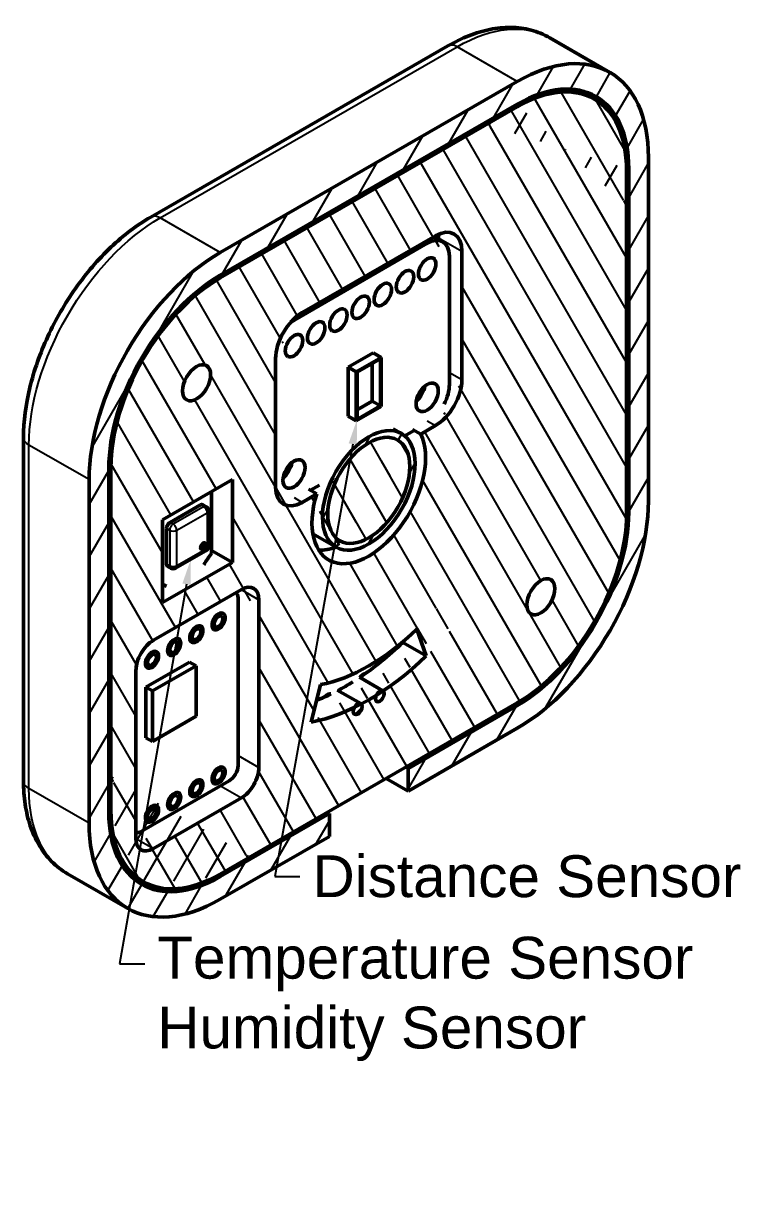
# Model space of a CAD drawing. Header units: inches. Extents: x 0.9 to 14.9, y -1.6 to 10.6.
# Drawn here: x 1.38 to 4.81, y 0.11 to 5.73 of the extents above; entities that cross this region are included whole.
import ezdxf
from ezdxf import colors
from ezdxf.entities.mleader import LeaderData, LeaderLine
from ezdxf.math import Vec2, Vec3

# ---------------------------------------------------------------- set-up
doc = ezdxf.new("R2010")
doc.units = ezdxf.units.IN
doc.header["$LTSCALE"] = 0.75
doc.header["$MEASUREMENT"] = 0
for name, color, linetype, lineweight in [('Annotations', 7, 'Continuous', 25), ('Hatching', 7, 'Continuous', 25), ('Visible', 7, 'Continuous', 50), ('Visible Narrow', 7, 'Continuous', 25)]:
    doc.layers.add(name, color=color, linetype=linetype, lineweight=lineweight)
doc.styles.get("Standard").update_dxf_attribs({"font": 'arial.ttf'})
pattern_1 = [(59.99999999999999, (0, 0), (-0.1082531754730548, 0.06250000000000001), [])]
pattern_2 = [(120, (0, 0), (-0.1082531754730548, -0.06250000000000001), [])]

msp = doc.modelspace()

# ---------------------------------------------------------------- hatches: boundary and pattern name
at = {"layer": 'Hatching'}
h = msp.add_hatch(dxfattribs=at)
h.set_pattern_fill('ANSI31', color=256, angle=15, style=0)
h.set_pattern_definition(pattern_1)
edge = h.paths.add_edge_path(flags=0)
edge.add_ellipse((3.741729238105797, 4.734109121836893), major_axis=(0.3757476789982707, 0.6524963864674804), ratio=0.5780931159159791, start_angle=1.1368683772161603e-13, end_angle=44.88920666856842, ccw=False)
edge.add_ellipse((3.741729238105794, 4.734109121836891), major_axis=(0.3757476789982722, 0.6524963864674831), ratio=0.578093115915979, start_angle=-45.11079333143152, end_angle=0, ccw=False)
edge.add_line((4.274147237719921, 5.040708256729607), (4.274147237718967, 3.399176628109307))
edge.add_ellipse((3.741729238105797, 3.092577493216045), major_axis=(-0.3757476789980997, -0.6524963864675777), ratio=0.5780931159158107, start_angle=44.88920666855972, end_angle=134.889206668645, ccw=False)
edge.add_line((3.741729238105797, 2.477003132483227), (3.219750807110915, 2.176415745333879))
edge.add_line((3.219750807110915, 2.176415745333879), (3.219750807110914, 2.067784975792793))
edge.add_line((3.219750807110915, 2.067784975792793), (3.741729238104999, 2.3683723629426))
edge.add_ellipse((3.741729238105797, 3.092577493216045), major_axis=(0.442056092938941, 0.7676428076089147), ratio=0.578093115915811, start_angle=224.8892066684867, end_angle=314.8892066685597)
edge.add_line((4.368103355298699, 3.453282357795814), (4.368103355297912, 5.094813986417117))
edge.add_ellipse((3.741729238105796, 4.734109121836891), major_axis=(0.4420560929391427, 0.7676428076088018), ratio=0.5780931159159789, start_angle=314.8892066686572, end_angle=360.0000000000001)
edge.add_ellipse((3.741729238105797, 4.734109121836894), major_axis=(0.4420560929391404, 0.7676428076087997), ratio=0.5780931159159792, start_angle=5.13501652410393e-14, end_angle=44.88920666856833)
edge.add_line((3.741729238105801, 5.458314252110796), (2.321947905801105, 4.640716559063772))
edge.add_ellipse((2.321947905801467, 3.916511428789658), major_axis=(-0.4420560929389407, -0.7676428076089147), ratio=0.5780931159158107, start_angle=224.8892066685929, end_angle=314.8892066685598)
edge.add_line((1.695573788608567, 3.555806564209888), (1.695573788608194, 1.914274935589256))
edge.add_ellipse((2.321947905801467, 2.27497980016881), major_axis=(-0.4420560929391409, -0.7676428076087987), ratio=0.5780931159159788, start_angle=314.8892066685512, end_angle=360.0000000000002)
edge.add_ellipse((2.321947905801467, 2.274979800168806), major_axis=(-0.4420560929391392, -0.7676428076087969), ratio=0.5780931159159791, start_angle=2.200721367473122e-14, end_angle=44.88920666856841)
edge.add_line((2.321947905801464, 1.550774669894907), (2.843926336795175, 1.851362057044931))
edge.add_line((2.843926336795175, 1.851362057044931), (2.843926336795175, 1.959992826586017))
edge.add_line((2.843926336795175, 1.959992826586017), (2.321947905801091, 1.659405439436209))
edge.add_ellipse((2.321947905801468, 2.274979800168812), major_axis=(-0.3757476789982711, -0.6524963864674814), ratio=0.5780931159159791, start_angle=2.8421709430404007e-13, end_angle=44.88920666852812, ccw=False)
edge.add_ellipse((2.321947905801468, 2.27497980016881), major_axis=(-0.3757476789982697, -0.652496386467481), ratio=0.5780931159159792, start_angle=-45.11079333143181, end_angle=0, ccw=False)
edge.add_line((1.789529906187345, 1.968380665276098), (1.789529906187135, 3.609912293897064))
edge.add_ellipse((2.321947905801468, 3.916511428789658), major_axis=(0.3757476789981001, 0.6524963864675786), ratio=0.5780931159158107, start_angle=44.88920666855972, end_angle=134.8892066685205, ccw=False)
edge.add_line((2.321947905801468, 4.532085789522476), (3.7417292381058, 5.34968348256971))
h = msp.add_hatch(dxfattribs=at)
h.set_pattern_fill('ANSI31', color=256, angle=75.00000000000001, style=0)
h.set_pattern_definition(pattern_2)
edge = h.paths.add_edge_path(flags=0)
edge.add_ellipse((2.321947905801468, 3.916511428789657), major_axis=(-0.3683800774491179, -0.6397023396740965), ratio=0.5780931159158108, start_angle=224.8892066685597, end_angle=314.8892066685597)
edge.add_line((1.799969474807384, 3.615924041639849), (1.79996947480701, 1.974392413019217))
edge.add_ellipse((2.321947905801469, 2.27497980016881), major_axis=(-0.3683800774492849, -0.6397023396740001), ratio=0.5780931159159792, start_angle=314.8892066685444, end_angle=360.0000000000001)
edge.add_ellipse((2.321947905801468, 2.274979800168811), major_axis=(-0.3683800774492842, -0.6397023396740023), ratio=0.5780931159159792, start_angle=360, end_angle=404.8892066685682)
edge.add_line((2.321947905801465, 1.671475524940557), (3.741729238104999, 2.489073217988251))
edge.add_ellipse((3.741729238105797, 3.092577493216045), major_axis=(0.3683800774491179, 0.6397023396740965), ratio=0.5780931159158108, start_angle=224.8892066684722, end_angle=314.8892066685597)
edge.add_line((4.263707669099881, 3.393164880365853), (4.263707669099094, 5.034696508987155))
edge.add_ellipse((3.741729238105798, 4.734109121836893), major_axis=(0.3683800774492846, 0.6397023396739996), ratio=0.5780931159159791, start_angle=314.8892066686715, end_angle=360.0000000000001)
edge.add_ellipse((3.741729238105796, 4.734109121836889), major_axis=(0.3683800774492849, 0.639702339674004), ratio=0.5780931159159792, start_angle=359.9999999999999, end_angle=404.8892066685681)
edge.add_line((3.7417292381058, 5.337613397065146), (2.321947905801468, 4.520015704017911))
edge = h.paths.add_edge_path(flags=0)
edge.add_line((2.586695366001298, 3.520987469644999), (2.586695366001301, 4.134147813276902))
edge.add_ellipse((2.713640520419545, 4.207250665831459), major_axis=(0.08959003483562511, 0.1555756090087397), ratio=0.5780931159158109, start_angle=44.88920666855961, end_angle=134.889206668343, ccw=False)
edge.add_line((2.713640520419545, 4.354022905566969), (3.35003662348705, 4.720499047980293))
edge.add_ellipse((3.350036623487721, 4.573726808244396), major_axis=(0.08959003483566569, 0.1555756090087167), ratio=0.5780931159159792, start_angle=1.1368683772161603e-13, end_angle=44.88920666887128, ccw=False)
edge.add_ellipse((3.350036623487721, 4.573726808244396), major_axis=(0.08959003483566556, 0.1555756090087168), ratio=0.5780931159159788, start_angle=314.88920666856814, end_angle=360, ccw=False)
edge.add_line((3.476981777905519, 4.646829660799207), (3.476981777904808, 4.033669317167711))
edge.add_ellipse((3.35003662348772, 3.96056646461249), major_axis=(-0.0895900348356254, -0.1555756090087402), ratio=0.5780931159158106, start_angle=44.88920666855972, end_angle=134.8892066688628, ccw=False)
edge.add_line((3.35003662348772, 3.813794224876979), (3.280424496162252, 3.773707266826917))
edge.add_ellipse((3.031838571953632, 3.504544461002852), major_axis=(-0.191557640273628, -0.3326452166304798), ratio=0.578093115915979, start_angle=2.2737367544323206e-13, end_angle=158.56359709468, ccw=False)
edge.add_ellipse((3.031838571953632, 3.504544461002852), major_axis=(-0.1915576402736273, -0.33264521663048), ratio=0.5780931159159791, start_angle=-68.78518375736172, end_angle=0, ccw=False)
edge.add_line((2.78325264774436, 3.48740504051448), (2.713640520419059, 3.447318082464322))
edge.add_ellipse((2.713640520419545, 3.594090322199553), major_axis=(-0.08959003483566574, -0.1555756090087168), ratio=0.5780931159159793, start_angle=0, end_angle=44.88920666834929, ccw=False)
edge.add_ellipse((2.713640520419545, 3.594090322199553), major_axis=(-0.08959003483566558, -0.1555756090087168), ratio=0.5780931159159789, start_angle=314.889206668367, end_angle=359.9999999999999, ccw=False)
h.paths.add_polyline_path([(2.379903382261458, 3.160466200170787), (2.045837182691764, 2.968090270244941), (2.045837182691766, 3.364370001231427), (2.37990338226146, 3.556745931157273)], flags=0)
edge = h.paths.add_edge_path(flags=0)
edge.add_line((2.423018798794824, 2.035493055810119), (2.002721766158388, 1.793460091677093))
edge.add_ellipse((2.002721766158668, 1.890020775713452), major_axis=(-0.05894081239188505, -0.1023523743478395), ratio=0.5780931159159793, start_angle=-1.1368683772161603e-13, end_angle=44.889206668376005, ccw=False)
edge.add_ellipse((2.002721766158668, 1.890020775713451), major_axis=(-0.0589408123918846, -0.102352374347839), ratio=0.5780931159159793, start_angle=-45.11079333143198, end_angle=1.1368683772161603e-13, ccw=False)
edge.add_line((1.919205217199591, 1.841926793769497), (1.919205217199338, 2.643864280515056))
edge.add_ellipse((2.002721766158668, 2.691958262458866), major_axis=(0.05894081239185856, 0.1023523743478549), ratio=0.5780931159158107, start_angle=44.88920666855961, end_angle=134.8892066683709, ccw=False)
edge.add_line((2.002721766158668, 2.788518946495387), (2.423018798794828, 3.030551910628572))
edge.add_ellipse((2.423018798795229, 2.93399122659182), major_axis=(0.05894081239188525, 0.1023523743478398), ratio=0.5780931159159794, start_angle=-1.1368683772161603e-13, end_angle=44.88920666884371, ccw=False)
edge.add_ellipse((2.423018798795229, 2.93399122659182), major_axis=(0.05894081239188579, 0.1023523743478401), ratio=0.5780931159159797, start_angle=-45.11079333143158, end_angle=0, ccw=False)
edge.add_line((2.506535347754308, 2.982085208535775), (2.506535347753878, 2.180147721790609))
edge.add_ellipse((2.423018798795229, 2.132053739846405), major_axis=(-0.05894081239185888, -0.1023523743478556), ratio=0.5780931159158107, start_angle=44.889206668281474, end_angle=134.889206668837, ccw=False)
edge = h.paths.add_edge_path(flags=0)
edge.add_ellipse((3.854095628522566, 2.996329193735495), major_axis=(-0.04732472504288853, -0.08218071276813915), ratio=0.5780931159159787, start_angle=6.252776074688882e-13, end_angle=134.8892066685684, ccw=False)
edge.add_ellipse((3.854095628522567, 2.996329193735495), major_axis=(-0.04732472504288839, -0.08218071276813894), ratio=0.5780931159159793, start_angle=-180, end_angle=2.8421709430404007e-13, ccw=False)
edge.add_ellipse((3.854095628522566, 2.996329193735494), major_axis=(0.04732472504288917, 0.08218071276813976), ratio=0.5780931159159792, start_angle=314.88920666856876, end_angle=359.9999999999997, ccw=False)
edge = h.paths.add_edge_path(flags=0)
edge.add_ellipse((2.209111938676012, 4.018643984592839), major_axis=(-0.04732472504288853, -0.08218071276813915), ratio=0.5780931159159787, start_angle=1.1368683772161603e-13, end_angle=134.8892066685683, ccw=False)
edge.add_ellipse((2.209111938676012, 4.018643984592839), major_axis=(-0.04732472504288829, -0.08218071276813908), ratio=0.5780931159159789, start_angle=180, end_angle=359.99999999999994, ccw=False)
edge.add_ellipse((2.209111938676012, 4.018643984592839), major_axis=(0.04732472504288861, 0.08218071276813953), ratio=0.5780931159159791, start_angle=314.88920666856836, end_angle=360, ccw=False)
edge = h.paths.add_edge_path(flags=0)
edge.add_ellipse((3.031838571953631, 3.504544461002861), major_axis=(-0.6109906468757098, -1.061002400107465), ratio=0.578093115915775, start_angle=49.439202840465214, end_angle=63.405735567009685, ccw=False)
edge.add_ellipse((3.031838571953666, 3.50454446100291), major_axis=(-0.6109906468757885, -1.061002400107518), ratio=0.5780931159157496, start_angle=47.26146818260611, end_angle=49.43920284046601, ccw=False)
edge.add_ellipse((3.031838571953636, 3.504544461002873), major_axis=(-0.6109906468757198, -1.061002400107476), ratio=0.578093115915773, start_angle=42.516945154523626, end_angle=47.26146818260497, ccw=False)
edge.add_ellipse((3.031838571953701, 3.504544461002865), major_axis=(-0.6109906468758047, -1.061002400107463), ratio=0.578093115915735, start_angle=40.33921049666242, end_angle=42.51694515452567, ccw=False)
edge.add_ellipse((3.031838571953631, 3.504544461002842), major_axis=(-0.6109906468756964, -1.061002400107444), ratio=0.5780931159157755, start_angle=26.372677770116525, end_angle=40.33921049666009, ccw=False)
edge.add_line((2.756896188130856, 2.397068798638037), (2.801419666410937, 2.576410709386407))
edge.add_ellipse((3.031838571953632, 3.504544461002851), major_axis=(0.5120483076543522, 0.8891862521469193), ratio=0.5780931159157753, start_angle=206.3726758876221, end_angle=243.4057374494526)
edge.add_line((3.262257477495688, 2.84178955515533), (3.306780955776262, 2.713726376280121))
h = msp.add_hatch(dxfattribs=at)
h.set_pattern_fill('ANSI31', color=256, angle=-15, style=0)
h.set_pattern_definition([(30, (0, 0), (-0.06250000000000001, 0.1082531754730548), [])])
h.paths.add_polyline_path([(3.091552904458778, 4.140021916220462), (2.972124239447331, 4.071247522040585), (2.97212423944733, 3.836605059831842), (3.091552904458776, 3.905379454011718)], flags=0)
h.paths.add_polyline_path([(2.976300066895284, 4.068824186935958), (3.087377077010825, 4.132789182921438), (3.087377077010824, 3.907802789116345), (2.976300066895283, 3.843837793130866)], flags=0)
h = msp.add_hatch(dxfattribs=at)
h.set_pattern_fill('ANSI31', color=256, angle=15, style=0)
h.set_pattern_definition(pattern_1)
edge = h.paths.add_edge_path(flags=0)
edge.add_ellipse((3.031838571953633, 3.504544461002852), major_axis=(-0.1561931528384967, -0.2712337920217755), ratio=0.5780931159159793, start_angle=314.8892066685684, end_angle=360.0000000000002)
edge.add_ellipse((3.031838571953633, 3.504544461002852), major_axis=(-0.1561931528384963, -0.2712337920217761), ratio=0.5780931159159791, start_angle=3.633266408564102e-14, end_angle=180)
edge.add_ellipse((3.031838571953633, 3.504544461002852), major_axis=(0.1561931528384963, 0.271233792021776), ratio=0.5780931159159791, start_angle=2.0761522334652e-14, end_angle=134.8892066685683)
edge = h.paths.add_edge_path(flags=0)
edge.add_ellipse((3.031838571953632, 3.504544461002852), major_axis=(0.1385109091209309, 0.240528079717424), ratio=0.5780931159159782, start_angle=89.5946267721871, end_angle=134.8892066685683, ccw=False)
edge.add_ellipse((3.031838571953633, 3.504544461002852), major_axis=(0.1385109091209311, 0.2405280797174238), ratio=0.5780931159159789, start_angle=0.18378656491591983, end_angle=89.59462677218721, ccw=False)
edge.add_ellipse((3.031838571952177, 3.504544461000309), major_axis=(0.1385109091223922, 0.2405280797199638), ratio=0.5780931159159823, start_angle=2.3874235921539366e-12, end_angle=0.18378656491620404, ccw=False)
edge.add_ellipse((3.031838571953624, 3.504544461002852), major_axis=(0.1385109091209392, 0.2405280797174243), ratio=0.578093115915981, start_angle=350.6148279071636, end_angle=359.99999999999994, ccw=False)
edge.add_ellipse((3.031838571953633, 3.504544461002852), major_axis=(-0.1385109091209311, -0.2405280797174238), ratio=0.5780931159159791, start_angle=9.385172092836797, end_angle=170.6148279071636, ccw=False)
edge.add_ellipse((3.03183857195364, 3.50454446100285), major_axis=(-0.138510909120941, -0.2405280797174201), ratio=0.5780931159159763, start_angle=1.4779288903810084e-12, end_angle=9.38517209283799, ccw=False)
edge.add_ellipse((3.031838571953633, 3.504544461002852), major_axis=(-0.1385109091209311, -0.2405280797174245), ratio=0.5780931159159796, start_angle=314.8892066685683, end_angle=360, ccw=False)
h = msp.add_hatch(dxfattribs=at)
h.set_pattern_fill('ANSI31', color=256, angle=75.00000000000001, style=0)
h.set_pattern_definition(pattern_2)
edge = h.paths.add_edge_path(flags=0)
edge.add_ellipse((3.031838571953633, 3.504544461002852), major_axis=(-0.1385109091209312, -0.2405280797174234), ratio=0.5780931159159798, start_angle=314.8892066685684, end_angle=360.0000000000002)
edge.add_ellipse((3.031838571953635, 3.50454446100284), major_axis=(-0.1385109091209324, -0.2405280797174121), ratio=0.5780931159159765, start_angle=2.926491180150529e-14, end_angle=9.385172092836958)
edge.add_ellipse((3.031838571953633, 3.504544461002852), major_axis=(0.138510909120931, 0.2405280797174238), ratio=0.5780931159159794, start_angle=189.3851720928368, end_angle=350.6148279071637)
edge.add_ellipse((3.031838571953627, 3.504544461002856), major_axis=(0.1385109091209402, 0.2405280797174184), ratio=0.5780931159159812, start_angle=350.614827907165, end_angle=360.0000000000015)
edge.add_ellipse((3.031838571965804, 3.50454446102403), major_axis=(0.1385109091087599, 0.2405280796962458), ratio=0.5780931159159824, start_angle=2.341192944326355e-14, end_angle=0.1837865649317544)
edge.add_ellipse((3.031838571953633, 3.504544461002852), major_axis=(-0.1385109091209311, -0.240528079717424), ratio=0.5780931159159791, start_angle=180.1837865649157, end_angle=269.5946267721872)
edge.add_ellipse((3.031838571953632, 3.504544461002852), major_axis=(-0.1385109091209311, -0.2405280797174243), ratio=0.5780931159159782, start_angle=269.5946267721872, end_angle=314.8892066685684)
h = msp.add_hatch(dxfattribs=at)
h.set_pattern_fill('ANSI31', color=256, angle=90, style=0)
h.set_pattern_definition([(135, (0, 0), (-0.08838834764831845, -0.08838834764831845), [])])
edge = h.paths.add_edge_path(flags=0)
edge.add_ellipse((3.084871580542649, 2.521288992959367), major_axis=(-0.01473520309797236, -0.0255880935869614), ratio=0.5780931159159809, start_angle=314.8892066685701, end_angle=359.9999999999982)
edge.add_ellipse((3.084871580542647, 2.521288992959366), major_axis=(-0.01473520309797111, -0.02558809358695999), ratio=0.5780931159159787, start_angle=359.9999999999992, end_angle=536.3549814551047)
edge.add_ellipse((3.084871580542562, 2.521288992959223), major_axis=(0.01473520309805421, 0.0255880935871041), ratio=0.5780931159159823, start_angle=356.3549814551173, end_angle=359.999999999991)
edge.add_ellipse((3.084871580542647, 2.521288992959366), major_axis=(0.01473520309797132, 0.02558809358695976), ratio=0.5780931159159783, start_angle=1.444223397404242e-13, end_angle=100.3456895679757)
edge.add_ellipse((3.084871580542646, 2.521288992959366), major_axis=(-0.01473520309797051, -0.02558809358695794), ratio=0.5780931159159897, start_angle=280.3456895679741, end_angle=314.8892066685696)
h = msp.add_hatch(dxfattribs=at)
h.set_pattern_fill('ANSI31', color=256, style=0)
h.set_pattern_definition([(45, (0, 0), (-0.08838834764831845, 0.08838834764831845), [])])
edge = h.paths.add_edge_path(flags=0)
edge.add_ellipse((2.978805563364619, 2.460209635890545), major_axis=(-0.01473520309797236, -0.0255880935869614), ratio=0.5780931159159809, start_angle=314.8892066685708, end_angle=359.9999999999982)
edge.add_ellipse((2.978805563364618, 2.460209635890543), major_axis=(-0.0147352030979713, -0.02558809358695988), ratio=0.5780931159159785, start_angle=359.9999999999992, end_angle=529.4327237690532)
edge.add_ellipse((2.97880556336462, 2.460209635890547), major_axis=(0.01473520309796916, 0.02558809358695641), ratio=0.5780931159159823, start_angle=349.4327237690515, end_angle=359.9999999999999)
edge.add_ellipse((2.978805563364618, 2.460209635890544), major_axis=(0.01473520309797132, 0.02558809358695955), ratio=0.578093115915978, start_angle=359.9999999999999, end_angle=453.4234318821418)
edge.add_ellipse((2.978805563364619, 2.460209635890544), major_axis=(-0.01473520309797175, -0.02558809358696084), ratio=0.578093115915974, start_angle=273.4234318821415, end_angle=314.8892066685681)

# ---------------------------------------------------------------- linework, layer by layer
at = {"layer": 'Visible', "extrusion": (0.7071067811862327, -0.4071957137925151, 0.5780931159159823)}
for p, q in [((1.990276240083404, 4.810601019024034, 1.559835637677523), (3.410057572389633, 5.628198712074663, 0.3990974915466978)), ((4.183785331044419, 5.501751929448801, 0.175012199113759), (3.896319274623238, 5.667292621674278, -0.06000484880371459)), ((3.741729238105108, 5.458314252115088, 0.6851259106148362), (2.321947905798879, 4.640716559064458, 1.845864056746009)), ((4.039786286426533, 5.41430780068913, 0.1175198088397735), (4.110109315553927, 5.373811461515288, 0.1750121991137732)), ((2.321947905798879, 4.532085789527628, 1.769347000021313), (3.741729238105108, 5.349683482574619, 0.6086088538901393)), ((3.741729238105108, 5.337613397070527, 0.6001069586979), (2.321947905798879, 4.520015704023535, 1.760845104829073)), ((4.368103355296626, 3.453282357797434, -1.493335905545372), (4.368103355296626, 5.094813986419467, -0.3370781594717656)), ((4.263707669098949, 3.393164880370023, -1.407987512448486), (4.263707669098949, 5.034696508992056, -0.2517297663748721)), ((4.274147237718353, 5.040708256732614, -0.2602646056843767), (4.274147237718353, 3.399176628110581, -1.41652235175799)), ((3.311032300218358, 4.685023733505659, 0.5718356803192961), (2.674636197150903, 4.318547591094102, 1.092119484641685)), ((2.713640520418267, 4.354022905572492, 1.164816453907321), (3.350036623485721, 4.720499047984049, 0.6445326495847752)), ((3.343546408053953, 4.716761581483297, 0.4508408880828156), (3.385887131955315, 4.692379180200078, 0.4854564251711651)), ((3.364900474298338, 4.704464592578006, 0.3408680909943698), (3.364900474298338, 4.711372990946984, 0.345734210532207)), ((3.417098317395357, 4.010310678215319, -0.03315381795594874), (3.417098317395357, 4.623471021848673, 0.3987424577828875)), ((3.476981777905166, 4.646829660803633, 0.4373659580448503), (3.476981777905166, 4.033669317173917, 0.005469682306014079)), ((2.586695365998821, 3.520987469652027, 0.7333207786450089), (2.586695365998821, 4.134147813281743, 1.165217054383845)), ((2.933119916178839, 4.093708617987431, 0.6175781881977542), (3.052548581190422, 4.162483012169105, 0.5199396264945477)), ((3.091552904457785, 4.140021916224214, 0.5518274988387972), (2.972124239446202, 4.07124752204254, 0.6494660605420322)), ((2.9763000668936, 4.06882418693931, 0.6426513667391518), (3.087377077008568, 4.132789182924171, 0.5518406764838844)), ((3.048372753741205, 3.930263885064051, 0.3614774777672807), (3.048372753741205, 4.110328086982918, 0.488310628361674)), ((3.052548581190422, 4.162483012169105, 0.5199396264945477), (3.091552904457785, 4.140021916224214, 0.5518274988387972)), ((3.087377077008568, 4.132789182924171, 0.5518406764838844), (3.087377077008568, 3.90780278911916, 0.3933653501115302)), ((3.091552904457785, 3.905379454015929, 0.3865506563104688), (3.091552904457785, 4.140021916224214, 0.5518274988387972)), ((2.933119916178839, 4.093708617987431, 0.6175781881977542), (2.972124239446202, 4.07124752204254, 0.6494660605420322)), ((2.933119916178839, 3.859066155779146, 0.4523013456694258), (2.933119916178839, 4.093708617987431, 0.6175781881977542)), ((2.972124239446202, 4.07124752204254, 0.6494660605420322), (2.972124239446202, 3.836605059834255, 0.4841892180137037)), ((2.9763000668936, 3.843837793134298, 0.4841760403667976), (2.9763000668936, 4.06882418693931, 0.6426513667391518)), ((2.972124239446202, 3.836605059834255, 0.4841892180137037), (3.091552904457785, 3.905379454015929, 0.3865506563104688)), ((2.9763000668936, 3.88875998502408, 0.42040029567967), (3.048372753741205, 3.930263885064051, 0.3614774777672807)), ((3.087377077008568, 3.90780278911916, 0.3933653501115302), (2.9763000668936, 3.843837793134298, 0.4841760403667976)), ((3.048372753741205, 3.930263885064051, 0.3614774777672807), (3.087377077008568, 3.90780278911916, 0.3933653501115302)), ((2.933119916178839, 3.859066155779146, 0.4523013456694258), (2.972124239446202, 3.836605059834255, 0.4841892180137037)), ((3.149027401523199, 3.798239348972857, 0.145364526797735), (3.188031724790562, 3.775778253027966, 0.1772523991424322)), ((3.203664757014849, 3.764770396359381, 0.05495892053137652), (3.244916953795837, 3.788525956570084, 0.02123330565906656)), ((3.241420172893413, 3.79616836277637, 0.03089360498621829), (3.280424496160776, 3.77370726683148, 0.06278147733041806)), ((3.350036623485721, 3.81379422487953, 0.005870282782538538), (3.280424496160776, 3.77370726683148, 0.06278147733041806)), ((1.382162466739828, 2.115886114275781, 0.4053568739817024), (1.382162466739828, 3.757417742897815, 1.561614620055309)), ((1.789529906185635, 1.968380665279255, 0.6147694039701932), (1.789529906185635, 3.609912293901289, 1.7710271500438)), ((1.799969474805039, 3.615924041645485, 1.762492310734295), (1.799969474805039, 1.974392413023452, 0.6062345646606815)), ((1.695573788607362, 3.555806564214436, 1.847840703831189), (1.695573788607362, 1.914274935592402, 0.691582957757575)), ((2.045837182689866, 3.364370001236239, 1.284565065183493), (2.379903382261546, 3.556745931164187, 1.011450204216082)), ((2.379903382261546, 3.556745931164187, 1.011450204216082), (2.379903382261546, 3.160466200177325, 0.7323197259611263)), ((2.28034956099691, 3.202294092036027, 0.7421660191067687), (2.28034956099691, 3.499416698312416, 0.9514524617480831)), ((2.783252647743211, 3.487405040519661, 0.4692428925571974), (2.744248324475848, 3.509866136464552, 0.4373550202128769)), ((2.75263234132035, 3.505038102259277, 0.4236991751916008), (2.795719711339189, 3.529850468450604, 0.3884732197168574)), ((2.082624128535826, 3.35157964028258, 1.08917141315407), (2.227525342847002, 3.435022700032277, 0.9707078420070658)), ((2.239313505326209, 3.436181038094219, 0.9571048096987553), (2.25392890139301, 3.427764591251616, 0.9690535847324497)), ((2.783252647743211, 3.487405040519661, 0.4692428925571974), (2.713640520418267, 3.447318082467973, 0.526154087105084)), ((2.265762786160849, 3.236911413277994, 0.84903986289806), (2.265762786160849, 3.407294116383127, 0.9690535847328263)), ((2.045837182689866, 2.968090270249377, 1.00543458692853), (2.045837182689866, 3.364370001236239, 1.284565065183493)), ((2.065920818744416, 3.152266003980913, 0.9692104019051087), (2.065920818744416, 3.322648707089684, 1.089224123739875)), ((2.764319227992019, 3.297419158767298, 0.08623799167165913), (2.875645419113425, 3.233310668983904, 0.1772523991425103)), ((2.109027687081834, 3.13299787865617, 0.9675034340443318), (2.25392890139301, 3.216440938405867, 0.8490398628973281)), ((2.280349560998729, 3.217795433029096, 0.6509297856199296), (2.379903382261546, 3.160466200177325, 0.7323197259611263)), ((2.379903382261546, 3.160466200177325, 0.7323197259611263), (2.045837182689866, 2.968090270249377, 1.00543458692853)), ((2.07083596605662, 3.141414325498772, 0.9555546590109927), (2.085451362123422, 3.13299787865617, 0.9675034340446871)), ((2.002721766157265, 2.788518946501426, 0.9316861391908731), (2.423018798792327, 3.030551910633221, 0.5880735085793063)), ((2.406981526490199, 2.189382972701424, -0.1261982183131138), (2.406981526490199, 2.991320459452254, 0.4386684067049984)), ((2.506535347753015, 2.982085208539502, 0.4517796325671526), (2.506535347753015, 2.180147721792309, -0.1130869924509597)), ((3.262257477494131, 2.841789555157447, -0.571418905985638), (3.306780955774229, 2.713726376285194, -0.7160835432989714)), ((3.194699652167401, 2.778269706428546, -0.8077152908116503), (3.194001518055302, 2.780277754252893, -0.8054469298894062)), ((3.194699652167401, 2.778269706428546, -0.8077152908116503), (3.306780955774229, 2.713726376285194, -0.7160835432989714)), ((1.967162497732716, 2.56430770812949, 0.6758642007390492), (2.175953870131707, 2.684542662991589, 0.5051674145435001)), ((2.207272575991738, 2.666507419762638, 0.5307719324728453), (1.998481203592746, 2.546272464900539, 0.7014687186683943)), ((2.175953870131707, 2.684542662991589, 0.5051674145435001), (2.207272575991738, 2.666507419762638, 0.5307719324728453)), ((2.207272575991738, 2.425105709673517, 0.3607340286389729), (2.207272575991738, 2.666507419762638, 0.5307719324728453)), ((1.919205217198396, 1.841926793771563, 0.3670830671181733), (1.919205217198396, 2.643864280518756, 0.9319496921362926)), ((3.099606783638592, 2.546877086551831, -0.5801989527150582), (2.987525480031763, 2.611420416695182, -0.67183070022827)), ((1.967162497732716, 2.56430770812949, 0.6758642007390492), (1.998481203592746, 2.546272464900539, 0.7014687186683943)), ((1.967162497732716, 2.322905998040369, 0.5058262969051768), (1.967162497732716, 2.56430770812949, 0.6758642007390492)), ((1.998481203592746, 2.546272464900539, 0.7014687186683943), (1.998481203592746, 2.304870754811418, 0.5314308148345219)), ((2.756896188129758, 2.397068798643886, -0.2665268325164192), (2.801419666409856, 2.576410709389165, -0.1946622785163754)), ((2.993540766461592, 2.485797729481419, -0.4934849853267806), (2.881459462854764, 2.55034105962477, -0.5851167328399924)), ((2.321947905798879, 1.671475524941343, -0.2456021604157286), (3.741729238105108, 2.489073217991972, -1.406340306546895)), ((3.741729238105108, 2.47700313248788, -1.414842201739134), (3.219750807109449, 2.176415745336271, -0.988100236249231)), ((1.998481203592746, 2.304870754811418, 0.5314308148345219), (2.207272575991738, 2.425105709673517, 0.3607340286389729)), ((3.219750807109449, 2.067784975795803, -1.064617292973928), (3.741729238105108, 2.368372362947412, -1.491359258463831)), ((1.967162497732716, 2.322905998040369, 0.5058262969051768), (1.998481203592746, 2.304870754811418, 0.5314308148345219)), ((3.209270786052002, 2.182450788088317, -0.996668147332727), (3.219750807109449, 2.176415745336271, -0.988100236249231)), ((3.219750807109449, 2.176415745336271, -0.988100236249231), (3.219750807109449, 2.067784975795803, -1.064617292973928)), ((1.944926219373883, 1.87502267558375, 0.2175461887728645), (2.365223252008946, 2.117055639715545, -0.1260664418385957)), ((3.219750807109449, 2.067784975795803, -1.064617292973928), (3.11495059653862, 2.128135403319902, -1.150296403808895)), ((2.423018798792327, 2.035493055813276, -0.1128234395037211), (2.002721766157265, 1.793460091677844, 0.2307891911078386)), ((2.84392633679272, 1.959992826588859, -0.680846021096059), (2.321947905798879, 1.659405439437251, -0.2541040556079679)), ((2.84392633679272, 1.959992826588859, -0.680846021096059), (2.833446315735273, 1.966027869340905, -0.6894139321795549)), ((2.84392633679272, 1.851362057048391, -0.7573630778207558), (2.84392633679272, 1.959992826588859, -0.680846021096059)), ((2.321947905798879, 1.55077466990042, -0.3306211123326648), (2.84392633679272, 1.851362057048391, -0.7573630778207558)), ((1.879891812859569, 1.507336992563069, 0.1794925991711835), (1.592425756438388, 1.672877684788546, -0.05552444874649609)), ((1.883244799222666, 1.675773799670424, 0.122000208896992), (1.95356782835006, 1.635277460496582, 0.1794925991711693))]:
    msp.add_line(p, q, dxfattribs=at)
at = {"layer": 'Visible', "extrusion": (-0.7071067811862327, 0.4071957137925151, -0.5780931159159823)}
for centre, radius in [((-5.606004817309167, 0.05359500719471971, -0.7641060791392787), 0.05905511811023627), ((-5.500144099058901, 0.1598659266925747, -0.7641060791386745), 0.05905511811023627), ((-5.394283380804575, 0.2661368461902914, -0.7641060791382648), 0.05905511811023628), ((-5.288422662553401, 0.3724077656905419, -0.7641060791374261), 0.05905511811023628), ((-5.182561944299982, 0.4786786851888316, -0.7641060791393546), 0.05905511811023627), ((-5.076701226048808, 0.5849496046875978, -0.7641060791374642), 0.05905511811023627), ((-4.970840507795389, 0.6912205241844034, -0.7641060791383413), 0.05905511811023627), ((-5.074650219818651, -0.4757085840673075, -0.7641060791384725), 0.07500000000000008), ((-4.43948591030172, 0.1619169329213267, -0.7641060791390163), 0.07500000000000008), ((-3.924509351483038, 0.5403877901243063, -0.7818226145711248), 0.01746194509125622), ((-3.649300046335876, 0.05680601597778273, -0.7375312759874565), 0.04429133858267712), ((-3.649300046335876, 0.05680601597778273, -0.7375312759874565), 0.04429133858267712), ((-3.543439328081549, 0.1630769354769837, -0.7375312759880991), 0.04429133858267712), ((-3.543439328081549, 0.1630769354769837, -0.7375312759880991), 0.04429133858267712), ((-3.43757860982813, 0.2693478549737893, -0.737531275988976), 0.04429133858267711), ((-3.43757860982813, 0.2693478549737893, -0.737531275988976), 0.04429133858267711), ((-3.331717891576956, 0.3756187744740397, -0.737531275988137), 0.04429133858267712), ((-3.331717891576956, 0.3756187744740397, -0.737531275988137), 0.04429133858267712), ((-3.011674529345995, -0.5783582935358824, -0.7375312759879227), 0.04429133858267712), ((-3.011674529345995, -0.5783582935358824, -0.7375312759879227), 0.04429133858267712), ((-2.905813811094821, -0.4720873740356319, -0.7375312759870838), 0.04429133858267712), ((-2.905813811094821, -0.4720873740356319, -0.7375312759870838), 0.04429133858267712), ((-2.799953092841402, -0.3658164545388263, -0.737531275987961), 0.04429133858267711), ((-2.799953092841402, -0.3658164545388263, -0.737531275987961), 0.04429133858267711), ((-2.694092374587075, -0.2595455350396254, -0.7375312759886032), 0.04429133858267712), ((-2.694092374587075, -0.2595455350396254, -0.7375312759886032), 0.04429133858267712)]:
    msp.add_circle(centre, radius, dxfattribs=at)
at = {"layer": 'Visible', "extrusion": (-0.7071067811864425, 0.4071957137923988, -0.5780931159158077)}
for centre, radius in [((-4.584908329209442, 1.313889614908268, -0.8192665220961826), 0.09483300665625002), ((-4.549965288871295, -0.3631991938202442, -0.8192665220958035), 0.2775590551181103), ((-4.519887113689831, -2.034504572938843, -0.8192665220966497), 0.09483300665625002)]:
    msp.add_circle(centre, radius, dxfattribs=at)
at = {"layer": 'Visible', "extrusion": (0.7071067811862327, -0.4071957137925151, 0.5780931159159823)}
for centre, radius in [((4.549965288871517, -0.3631991938197572, 0.8192665220947909), 0.312992125984252), ((4.549965288871517, -0.3631991938197572, 0.8192665220947909), 0.2775590551181103), ((3.649300046335876, 0.05680601597778273, 0.7375312759874565), 0.02952755905511807), ((3.543439328081549, 0.1630769354769837, 0.7375312759880991), 0.02952755905511807), ((3.43757860982813, 0.2693478549737893, 0.737531275988976), 0.02952755905511807), ((3.331717891576956, 0.3756187744740397, 0.737531275988137), 0.02952755905511807), ((3.724357566329462, -1.291481615471111, 0.8192665220952905), 0.029527559055118), ((3.618496848076043, -1.185210695974305, 0.8192665220961675), 0.029527559055118), ((3.011674529345995, -0.5783582935358824, 0.7375312759879227), 0.02952755905511807), ((2.905813811094821, -0.4720873740356319, 0.7375312759870838), 0.02952755905511807), ((2.799953092841402, -0.3658164545388263, 0.737531275987961), 0.02952755905511807), ((2.694092374587075, -0.2595455350396254, 0.7375312759886032), 0.02952755905511807)]:
    msp.add_circle(centre, radius, dxfattribs=at)
for centre, radius, start, end in [((5.969743966732558, -0.3659446352310719, 0.8192665220964791), 0.8858267716535435, 314.88920666861, 44.88920666857974), ((5.969743966732558, -0.3659446352310661, 0.8192665220964832), 0.7381889763779531, 314.88920666861, 44.88920666857974), ((5.635292078587915, 0.082769220887971, 0.6607596224472795), 0.1795275590550849, 314.88920666861, 321.4564888676152), ((5.606004817309167, 0.05359500719471971, 0.7641060791392787), 0.1500000000000002, 314.88920666861, 44.88920666857974), ((4.552710730280287, 1.056579484042075, 0.8192665220958131), 0.8858267716535428, 44.88920666857974, 134.88920666861), ((4.552710730280287, 1.056579484042081, 0.8192665220958172), 0.7381889763779531, 44.88920666857974, 134.88920666861), ((4.970840507795389, 0.6912205241844034, 0.7641060791383413), 0.1500000000000084, 44.88920666857974, 53.4563171862894), ((5.074650219818651, -0.4757085840673075, 0.7641060791384725), 0.1500000000000002, 274.5888782780117, 314.88920666861), ((4.071605094955678, 0.6504436863795795, 0.7375312759883764), 0.02362204724409381, 359.9999999999881, 44.88920666857974), ((4.547219847460503, -1.78297787168355, 0.8192665220965359), 0.8858267716535428, 224.8892066685797, 314.88920666861), ((4.547219847460503, -1.78297787168355, 0.8192665220965359), 0.7381889763779531, 224.8892066685797, 314.88920666861), ((3.926984348079477, 0.795624826306599, 0.7375312759880587), 0.02362204724409451, 44.88920666857974, 134.88920666861), ((3.92395426663915, 0.503362784004431, 0.7375312759890353), 0.01771653543307086, 228.0931112000096, 314.4017460435631), ((3.924509351480298, 0.5403877901242397, 0.775917102760196), 0.01746194509125624, 193.8085072125461, 346.1914927874476), ((4.549965288871183, -0.3631991938204971, 0.6607596224451981), 0.3838582677165369, 196.9431791376056, 215.3745904471679), ((3.779333519762949, 0.6485439239314505, 0.7375312759887176), 0.02362204724409425, 134.88920666861, 179.9999999999881), ((3.751712628638063, 0.05692116730527491, 0.7375312759880757), 0.05905511811023627, 314.88920666861, 353.2997665114953), ((4.549965288871517, -0.3631991938197572, 0.8192665220947909), 1.02608267716533, 206.3726758877162, 243.4057374493988), ((4.549965288871183, -0.3631991938204971, 0.6607596224451981), 1.224351119411126, 229.4428820838025, 243.4057355670247), ((4.549965288871183, -0.3631991938204971, 0.6607596224451981), 1.224351119411292, 222.5516106105943, 227.261468182618), ((4.549965288871183, -0.3631991938204971, 0.6607596224451981), 1.224351119411058, 215.7953052595219, 220.3392104966643), ((3.056766885799158, -0.6353421144162383, 0.7375312759874089), 0.05905511811023614, 224.8892066685797, 314.88920666861), ((3.130186611008231, -0.3604537524104028, 0.8192665220958698), 0.7381889763779531, 134.88920666861, 224.8892066685797), ((3.130186611008231, -0.3604537524104028, 0.8192665220958698), 0.8858267716535428, 134.88920666861, 224.8892066685797), ((2.637283370363125, -0.214233136167832, 0.737531275987936), 0.05905511811023628, 186.8682373899717, 224.8892066685797)]:
    msp.add_arc(centre, radius, start, end, dxfattribs=at)
at = {"layer": 'Visible', "extrusion": (-0.7071067811862327, 0.4071957137925195, -0.5780931159159792)}
for centre, radius, start, end in [((-5.969743966732562, -0.3659446352310527, -0.8192665220964577), 0.7529527559055125, 135.11079333142, 225.1107933313899), ((-3.130186611008235, -0.3604537524103913, -0.8192665220958593), 0.7529527559055116, 315.1107933314199, 45.11079333138986)]:
    msp.add_arc(centre, radius, start, end, dxfattribs=at)
at = {"layer": 'Visible', "extrusion": (-0.7071067811862327, 0.4071957137925151, -0.5780931159159823)}
for centre, radius, start, end in [((-5.969743966734349, -0.3659446352310591, -0.7198147405560621), 0.7529527559054194, 185.3486633216225, 191.3825678705583), ((-5.074650219818165, -0.4757085840669291, -0.6755234019725866), 0.0750000000000001, 236.4656937344718, 303.5343062655739), ((-4.439485910301233, 0.1619169329217052, -0.6755234019731307), 0.0750000000000001, 236.4656937344718, 303.5343062655739), ((-3.856948117392172, 0.2006339945093544, -0.7375312759875092), 0.1946469494503907, 87.5730706453784, 106.7433174277245), ((-3.476347854144818, 0.5827090512829822, -0.7375312759892458), 0.1946469494503792, 171.3845593167367, 182.6485160175136), ((-3.748345829239152, -1.329785010492629, -0.660759622445211), 0.03669448946875047, 98.91026509499451, 160.4296661612125), ((-3.58102729034798, -1.161818126546887, -0.6607596224451351), 0.03669448946874911, 109.450563604726, 170.4198855182842), ((-3.130186611010021, -0.3604537524103902, -0.7198147405554527), 0.7529527559055085, 348.6174321294436, 354.6513366783565)]:
    msp.add_arc(centre, radius, start, end, dxfattribs=at)
at = {"layer": 'Visible', "extrusion": (-0.7071067811862327, 0.4071957137925194, -0.5780931159159792)}
for centre, radius, start, end in [((-5.635292078588251, 0.08276922088872912, -0.8192665220968505), 0.1795275590551181, 135.11079333142, 225.1107933313899), ((-4.468773171583956, 0.1910911466163824, -0.819266522095111), 0.1795275590551182, 315.1107933314199, 45.11079333138987)]:
    msp.add_arc(centre, radius, start, end, dxfattribs=at)
at = {"layer": 'Visible', "extrusion": (-0.7071067811864425, 0.4071957137923943, -0.5780931159158108)}
for centre, radius, start, end in [((-4.552710730280272, 1.056579484041571, -0.8192665220965444), 0.752952755905512, 45.11079333140415, 135.1107933314288), ((-4.547219847460066, -1.782977871684052, -0.8192665220978629), 0.7529527559055116, 225.1107933314041, 315.1107933314287)]:
    msp.add_arc(centre, radius, start, end, dxfattribs=at)
at = {"layer": 'Visible', "extrusion": (-0.7071067811864425, 0.4071957137923943, -0.5780931159158109)}
for centre, radius, start, end in [((-5.000127769074405, 0.720394737877825, -0.8192665220968302), 0.1795275590551177, 45.11079333140415, 135.1107933314288), ((-5.103937481097494, -0.446534370373901, -0.8192665220972283), 0.1795275590551182, 225.1107933314041, 315.1107933314287)]:
    msp.add_arc(centre, radius, start, end, dxfattribs=at)
at = {"layer": 'Visible', "extrusion": (-0.7071067811862327, 0.4071957137925196, -0.5780931159159791)}
msp.add_arc((-4.549965288871521, -0.3631991938197408, -0.8192665220947746), 0.3838582677165354, 201.4364029055972, 68.78518375731458, dxfattribs=at)
at = {"layer": 'Visible', "extrusion": (8.881784197001252e-16, 2.109423746787797e-15, -1)}
msp.add_arc((-2.242140738913805, 3.407294116379492, -0.969053584732739), 0.02362204724409449, 119.9359922624999, 180, dxfattribs=at)
at = {"layer": 'Visible', "extrusion": (0, -7.401486830834377e-17, -1)}
msp.add_arc((-2.242140738911985, 3.236911413270718, -0.8490398628978186), 0.02362204724409445, 180, 240.0640077375604, dxfattribs=at)
at = {"layer": 'Visible', "extrusion": (2.220446049250313e-16, -9.25185853854297e-16, -1)}
msp.add_arc((-2.097239524602628, 3.153468353528296, -0.9675034340447677), 0.02362204724409443, 240.0640077375604, 299.9359922624999, dxfattribs=at)
at = {"layer": 'Visible', "extrusion": (-0.7071067811862327, 0.4071957137925196, -0.578093115915979)}
for centre, radius, start, end in [((-3.751712628636179, 0.05692116730534708, -0.8192665220952973), 0.1181102362204725, 135.11079333142, 225.1107933313899), ((-2.637283370361242, -0.2142331361677629, -0.8192665220951632), 0.1181102362204728, 315.1107933314199, 45.11079333138986)]:
    msp.add_arc(centre, radius, start, end, dxfattribs=at)
at = {"layer": 'Visible', "extrusion": (-0.7071067811864425, 0.4071957137923943, -0.5780931159158107)}
for centre, radius, start, end in [((-3.332229113196889, 0.4780301455523679, -0.819266522097918), 0.118110236220472, 45.11079333140415, 135.1107933314288), ((-3.056766885797005, -0.6353421144164609, -0.8192665220954195), 0.1181102362204727, 225.1107933314041, 315.1107933314287)]:
    msp.add_arc(centre, radius, start, end, dxfattribs=at)
at = {"layer": 'Visible', "extrusion": (-0.7071067811864226, 0.4071957137924794, -0.5780931159157754)}
msp.add_arc((-4.549965288871382, -0.3631991938199486, -0.8192665220954588), 1.224351119411161, 296.5942644329783, 333.6273222298436, dxfattribs=at)
at = {"layer": 'Visible'}
for points, knots in [([(3.410057572389633, 5.628198712074663, 0.3990974915466978), (3.442983338354679, 5.647159399672091, 0.3750252159277068), (3.476317709606519, 5.663374771211238, 0.3490706499582075), (3.543324034826583, 5.689721532722615, 0.2940318527232719), (3.577001370669677, 5.699855063034192, 0.2649481738013222), (3.644161492191415, 5.713366502648569, 0.2043637168977028), (3.677655301509731, 5.716740185278468, 0.1728635469068038), (3.743614559271009, 5.715977965952334, 0.1082178989891176), (3.776085510446137, 5.711823006531631, 0.07507306981064232), (3.838551133188957, 5.695492798502528, 0.00795020874236485), (3.868522953249339, 5.68329945858568, -0.02602714953992091), (3.896319274623238, 5.667292621674278, -0.06000484880371459)], [4.71238898038469, 4.71238898038469, 4.71238898038469, 4.71238898038469, 4.869081871379632, 4.869081871379632, 5.025774762374574, 5.025774762374574, 5.182467653369517, 5.182467653369517, 5.339160544364459, 5.339160544364459, 5.4958534353594, 5.4958534353594, 5.4958534353594, 5.4958534353594]), ([(1.382162466739828, 3.757417742897815, 1.561614620055309), (1.382162466739828, 3.833695705499849, 1.609691704710961), (1.392534475684442, 3.914091653990909, 1.65011808762064), (1.431938786859973, 4.076998416509014, 1.711737728122841), (1.460993625098126, 4.15949105881009, 1.732921028779536), (1.534958823775014, 4.319789585850231, 1.753974380730178), (1.579863900118653, 4.397567938500288, 1.753841030075229), (1.681675892408748, 4.541721519322891, 1.73226724469535), (1.738561489464701, 4.608078555051179, 1.710830296017072), (1.859868086243296, 4.723505345900776, 1.648741165735977), (1.924262176642515, 4.772586048162339, 1.608099016934759), (1.990276240083404, 4.810601019024034, 1.559835637677523)], [3.141592653589793, 3.141592653589793, 3.141592653589793, 3.141592653589793, 3.455751918948772, 3.455751918948772, 3.769911184307752, 3.769911184307752, 4.084070449666731, 4.084070449666731, 4.39822971502571, 4.39822971502571, 4.71238898038469, 4.71238898038469, 4.71238898038469, 4.71238898038469]), ([(1.592425756438388, 1.672877684788546, -0.05552444874649609), (1.564492224040805, 1.688963536274969, -0.02137902531161728), (1.538787297406088, 1.708882884100603, 0.01276604864541042), (1.493140889540882, 1.75500064595326, 0.08021198524603079), (1.473194969534234, 1.781169592733931, 0.1135121575805371), (1.43937998493675, 1.838208299373946, 0.17844427022861), (1.425491240972406, 1.869073351805127, 0.2100755459617503), (1.403529663311929, 1.934368871789047, 0.2708871242020621), (1.395447586268347, 1.96880697054803, 0.3000668043046417), (1.384764377680767, 2.040446254100971, 0.3552530981122857), (1.382162466739828, 2.077653231979639, 0.3812591469813142), (1.382162466739828, 2.115886114275781, 0.4053568739817024)], [2.354260781769608, 2.354260781769608, 2.354260781769608, 2.354260781769608, 2.511727156133645, 2.511727156133645, 2.669193530497682, 2.669193530497682, 2.826659904861719, 2.826659904861719, 2.984126279225756, 2.984126279225756, 3.141592653589793, 3.141592653589793, 3.141592653589793, 3.141592653589793])]:
    msp.add_open_spline(points, degree=3, knots=knots, dxfattribs=at)
at = {"layer": 'Visible Narrow', "extrusion": (0.7071067811862327, -0.4071957137925151, 0.5780931159159823)}
for p, q in [((2.034481849377698, 4.806257251289935, 1.610847008828728), (3.454263181683928, 5.623854944340565, 0.4501088626979026)), ((3.741729238105108, 5.458314252115088, 0.6851259106148362), (3.454263181683928, 5.623854944340565, 0.4501088626979026)), ((3.731249217047662, 5.343648439822573, 0.591539047614404), (3.741729238105108, 5.337613397070527, 0.6001069586979)), ((4.263601958535219, 5.046780879139988, -0.2688858683603073), (4.274147237718353, 5.040708256732614, -0.2602646056843767)), ((2.321947905798879, 4.640716559064458, 1.845864056746009), (2.034481849377698, 4.806257251289935, 1.610847008828728)), ((3.299732522411432, 4.69153084277059, 0.5625975794626967), (3.311032300218358, 4.685023733505659, 0.5718356803192961)), ((3.364900474298338, 4.711372990946984, 0.345734210532207), (3.476981777905166, 4.646829660803633, 0.4373659580448503)), ((2.311569440469611, 4.525992264723754, 1.752360220337913), (2.321947905798879, 4.520015704023535, 1.760845104829073)), ((2.670809172115696, 4.32075142823669, 1.088990711328442), (2.674636197150903, 4.318547591094102, 1.092119484641685)), ((3.417098317397176, 4.068153908603563, -0.0434878686577278), (3.476981777905166, 4.033669317173917, 0.005469682306014079)), ((3.311032300218358, 3.836255320824421, -0.02601758956164701), (3.350036623485721, 3.81379422487953, 0.005870282782538538)), ((1.695573788607362, 3.555806564214436, 1.847840703831189), (1.408107732186181, 3.721347256439913, 1.612823655913758)), ((1.408107732186181, 2.079815627817879, 0.4565659098401511), (1.408107732186181, 3.721347256439913, 1.612823655913758)), ((1.789629546203287, 3.621878410518548, 1.75403893183389), (1.799969474805039, 3.615924041645485, 1.762492310734295)), ((2.227525342847002, 3.435022700032277, 0.9707078420070658), (2.242140738913804, 3.426606253189675, 0.9826566170407602)), ((2.674636197150903, 3.469779178412864, 0.4942662147607422), (2.713640520418267, 3.447318082467973, 0.526154087105084)), ((2.242140738913804, 3.426606253189675, 0.9826566170407602), (2.097239524602628, 3.343163193439977, 1.101120188187764)), ((2.113942834395857, 3.314232260247081, 1.101172898775104), (2.258844048707033, 3.397675319993141, 0.9827093276281005)), ((2.258844048707033, 3.397675319993141, 0.9827093276281005), (2.258844048707033, 3.227292616888008, 0.8626956057933342)), ((4.263707669098949, 3.405188375854777, -1.425057191067779), (4.274147237718353, 3.399176628110581, -1.41652235175799)), ((2.065920818744416, 3.322648707089684, 1.089224123739875), (2.080536214811218, 3.314232260247081, 1.101172898773569)), ((2.097239524602628, 3.343163193439977, 1.101120188187764), (2.082624128535826, 3.35157964028258, 1.08917141315407)), ((2.080536214811218, 3.314232260247081, 1.101172898773569), (2.080536214811218, 3.14384955713831, 0.9811591769388031)), ((2.113942834395857, 3.143849557141948, 0.9811591769403378), (2.113942834395857, 3.314232260247081, 1.101172898775104)), ((2.258844048707033, 3.227292616888008, 0.8626956057933342), (2.113942834395857, 3.143849557141948, 0.9811591769403378)), ((2.235636551127755, 3.226172823313391, 0.8335201086432065), (2.228251797761914, 3.230425419948006, 0.8274827247612464)), ((2.240155871530078, 3.252482616964699, 0.8269335259332564), (2.248738899483214, 3.247539979889552, 0.8339505557581006)), ((2.080536214811218, 3.14384955713831, 0.9811591769388031), (2.065920818744416, 3.152266003980913, 0.9692104019051087)), ((2.422695179297079, 3.030365550559509, 0.3832363438991848), (2.506535347753015, 2.982085208539502, 0.4517796325671526)), ((3.731249217047662, 2.483038175239926, -1.42341011282263), (3.741729238105108, 2.47700313248788, -1.414842201739134)), ((2.406981526490199, 2.23747695464408, -0.1944769327921207), (2.506535347753015, 2.180147721792309, -0.1130869924509597)), ((2.323303167780978, 2.092915468703723, -0.1943456669397321), (2.423018798792327, 2.035493055813276, -0.1128234395037211)), ((1.695573788607362, 1.914274935592402, 0.691582957757575), (1.408107732186181, 2.079815627817879, 0.4565659098401511)), ((1.789529906185635, 1.980404160767648, 0.5976997253508927), (1.799969474805039, 1.974392413023452, 0.6062345646606815)), ((1.919205841772055, 1.841553713955363, 0.162510987248524), (2.002721766157265, 1.793460091677844, 0.2307891911078386)), ((2.311360075582343, 1.665502565356292, -0.2627601057603854), (2.321947905798879, 1.659405439437251, -0.2541040556079679))]:
    msp.add_line(p, q, dxfattribs=at)
at = {"layer": 'Visible Narrow', "extrusion": (-0.7071067811862327, 0.4071957137925151, -0.5780931159159823)}
for centre, radius, start, end in [((-5.969743966731769, -0.3659446352316646, -0.4127281263836922), 0.8858267716535462, 135.1107933314203, 180.0000000000119), ((-4.552710730279498, 1.056579484041483, -0.4127281263830264), 0.8858267716535431, 45.11079333139003, 135.1107933314203), ((-3.130186611007442, -0.3604537524109954, -0.4127281263830831), 0.8858267716535446, 1.190984603243194e-11, 45.11079333139003)]:
    msp.add_arc(centre, radius, start, end, dxfattribs=at)
at = {"layer": 'Visible Narrow', "extrusion": (-0.7071067811868624, -0.4071957137921516, 0.5780931159154683)}
for centre, radius, start, end in [((-3.086992530073963, 3.657637171725393, -4.472337713158289), 0.08858267716535585, 135.1107933314458, 179.9999999999626), ((-3.086992530075121, 3.657637171725606, -2.464463697408239), 0.0885826771653548, 135.1107933314458, 179.9999999999628), ((-1.833804191709281, 2.896915877086186, -2.207744011910395), 0.02362204724409438, 45.11079333143245, 135.110793331446), ((-1.686153363392688, 2.749834974711104, -2.207744011909737), 0.0236220472440946, 359.9999999999631, 45.11079333143245)]:
    msp.add_arc(centre, radius, start, end, dxfattribs=at)
at = {"layer": 'Visible Narrow', "extrusion": (-8.881784197001252e-16, -0.8175471248425406, -0.575861700985311)}
for centre, radius, start, end in [((1.470745143904419, -0.8870594299995556, -3.971140123926809), 0.088582677165354, 135.0000000000213, 180.0000000000053), ((2.2421407389138, -1.169883213598233, -3.135257158945052), 0.0236220472440945, 5.289473858237773e-12, 45.00000000004476), ((2.097239524602625, -1.024981999287636, -3.135257158947104), 0.02362204724409443, 45.00000000004476, 135.0000000000213), ((1.470745143904421, -0.887059429999477, -1.963266108177384), 0.08858267716535374, 135.0000000000213, 180.0000000000053)]:
    msp.add_arc(centre, radius, start, end, dxfattribs=at)
at = {"layer": 'Visible Narrow', "extrusion": (0.7071067811862327, -0.4071957137925151, 0.5780931159159823)}
for centre, radius, start, end in [((4.071605094953084, 0.6504436863793976, 0.7582005673272122), 0.02362204724409383, 359.9999999999881, 44.88920666857974), ((3.926984348076884, 0.7956248263064172, 0.7582005673268944), 0.02362204724409451, 44.88920666857974, 134.88920666861), ((3.779333519760356, 0.6485439239312688, 0.7582005673275534), 0.02362204724409448, 134.88920666861, 179.9999999999881)]:
    msp.add_arc(centre, radius, start, end, dxfattribs=at)
at = {"layer": 'Visible Narrow', "extrusion": (0.7071067811868627, 0.4071957137921519, -0.5780931159154676)}
msp.add_arc((1.833804191707602, 2.896915877084961, 2.412665274393184), 0.02362204724409451, 44.88920666855437, 134.8892066685676, dxfattribs=at)
at = {"layer": 'Visible Narrow', "extrusion": (8.881784197001252e-16, 0.8175471248425406, 0.575861700985311)}
for centre, radius, start, end in [((-2.2421407389138, -1.169883213599165, 3.3436643539889), 0.02362204724409456, 134.9999999999553, 179.9999999999945), ((-2.097239524602625, -1.024981999288567, 3.343664353990953), 0.02362204724409443, 44.99999999997875, 134.9999999999553)]:
    msp.add_arc(centre, radius, start, end, dxfattribs=at)
at = {"layer": 'Visible Narrow', "extrusion": (0.7071067811868658, 0.4071957137921488, -0.578093115915466)}
msp.add_arc((1.686153363391027, 2.749834974709868, 2.412665274392523), 0.02362204724409445, 134.8892066685673, 180.0000000000368, dxfattribs=at)

# ---------------------------------------------------------------- leaders
at = {"layer": 'Annotations'}
ml = msp.add_multileader_mtext('Standard', dxfattribs=at)
ml.set_content('Distance Sensor', color=256)
ml.set_leader_properties()
ml.build(insert=Vec2(0, 0))
ml.multileader.update_dxf_attribs({"dogleg_length": 0.12, "arrow_head_size": 0.12})
ctx = ml.context
ctx.base_point, ctx.char_height, ctx.arrow_head_size, ctx.landing_gap_size, ctx.plane_origin = Vec3(2.702937121303076, 1.659405439440889), 0.2, 0.12, 0.06, Vec3(2.969648832633538, 4.072654378014704)
notes = []
notes.append((ctx, [(0, (1, 1, 0), (2.582937121303076, 1.659405439440889), (1, 0), 0.12, [(0, [(2.976300066899057, 3.843837793134298)], 0, [])])]))
ctx.mtext.insert, ctx.mtext.flow_direction = Vec3(2.762937121303076, 1.761110760041162), 5
ml = msp.add_multileader_mtext('Standard', dxfattribs=at)
ml.set_content('Temperature Sensor^JHumidity Sensor', color=256)
ml.set_leader_properties()
ml.build(insert=Vec2(0, 0))
ml.multileader.update_dxf_attribs({"dogleg_length": 0.12, "arrow_head_size": 0.12})
ctx = ml.context
ctx.base_point, ctx.char_height, ctx.arrow_head_size, ctx.landing_gap_size, ctx.plane_origin = Vec3(1.96118592804036, 1.242335333199282), 0.2, 0.12, 0.06, Vec3(2.192394257914202, 3.351749048273632)
notes.append((ctx, [(0, (1, 1, 0), (1.84118592804036, 1.242335333199282), (1, 0), 0.12, [(0, [(2.181478294243789, 3.174719408536475)], 0, [])])]))
ctx.mtext.insert, ctx.mtext.flow_direction = Vec3(2.02118592804036, 1.371735060347986), 5
for ctx, leaders in notes:
    for number, flags, end, landing, length, lines in leaders:
        leader = LeaderData()
        leader.index, (leader.has_last_leader_line, leader.has_dogleg_vector, leader.attachment_direction) = number, flags
        leader.last_leader_point, leader.dogleg_vector, leader.dogleg_length = Vec3(end), Vec3(landing), length
        for number, points, colour, breaks in lines:
            line = LeaderLine()
            line.index, line.vertices, line.color, line.breaks = number, Vec3.list(points), colors.encode_raw_color(colour), breaks
            leader.lines.append(line)
        ctx.leaders.append(leader)

doc.saveas('drawing.dxf')
